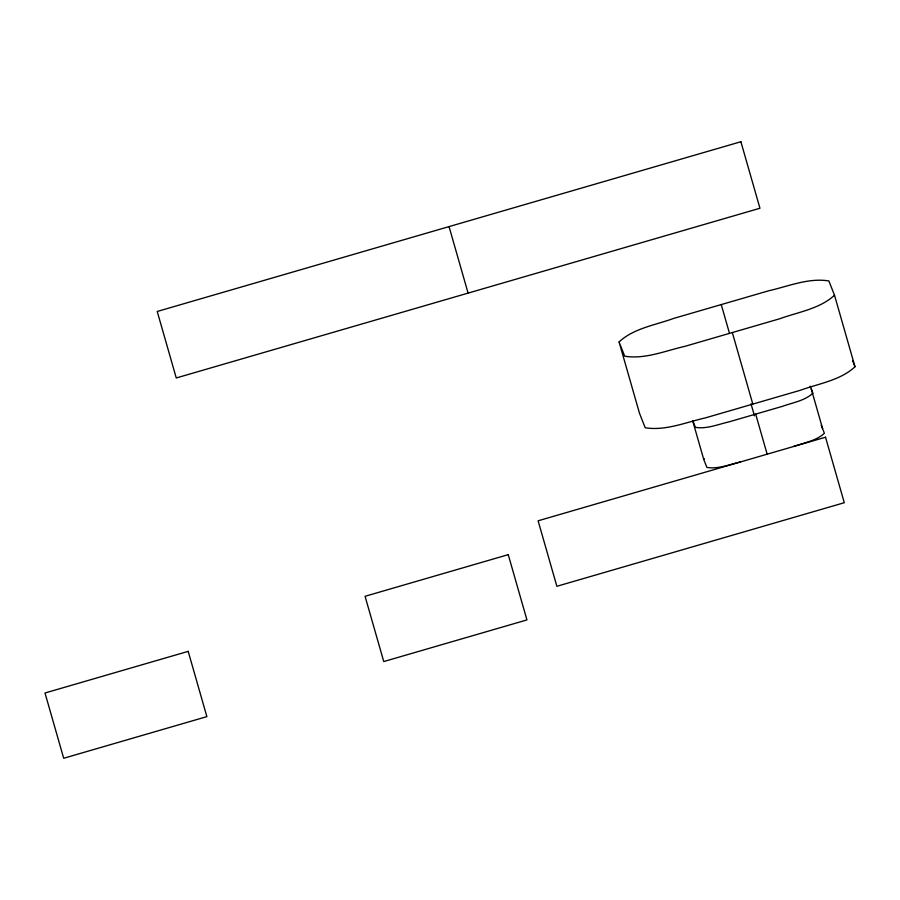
<?xml version="1.0" encoding="UTF-8"?>
<svg xmlns="http://www.w3.org/2000/svg" width="900" height="900" viewBox="0 0 900 900"><rect width="100%" height="100%" fill="white"/><g stroke="black" fill="none" stroke-linecap="round" stroke-linejoin="round"><path stroke-width="1.35" d="M619.065 341.944C633.656 328.264 655.425 325.091 673.808 318.375L768.679 290.79C788.265 286.358 808.639 277.627 828.855 280.935L834.502 295.189L855 366.739C840.409 380.419 818.64 383.591 800.258 390.308L705.386 417.892C685.8 422.325 665.426 431.055 645.199 427.748L639.562 413.494L619.065 341.944L624.712 356.197C644.929 359.505 665.303 350.775 684.889 346.343L779.76 318.757C798.143 312.03 819.911 308.858 834.502 295.189M740.599 461.914C729.63 464.4 718.222 469.282 706.905 467.438L703.744 459.45L704.205 458.651M793.732 446.468C804.026 442.699 816.221 440.933 824.389 433.271L823.207 430.279M852.649 360.799L855 366.739M810.146 386.213L812.914 393.199C804.735 400.86 792.551 402.637 782.246 406.395L729.124 421.841C718.155 424.327 706.748 429.21 695.419 427.365L692.719 420.525M821.227 425.284L822.803 429.277L811.327 389.205M732.319 332.55L752.816 404.1M755.685 414.124L767.16 454.196M751.016 403.796L754.459 415.822M721.249 304.582L729.371 332.933M692.651 420.716L703.744 459.45M449.055 226.609L468.101 293.108M740.891 141.739L157.219 311.468L176.265 377.966L759.949 208.249L740.891 141.739M825.536 437.22L538.11 520.796L556.864 586.294L844.29 502.718L825.536 437.22M508.252 554.659L365.062 596.295L383.76 661.556L526.939 619.92L508.252 554.659M188.19 651.364L45 693L63.697 758.261L206.876 716.625L188.19 651.364"/></g></svg>
